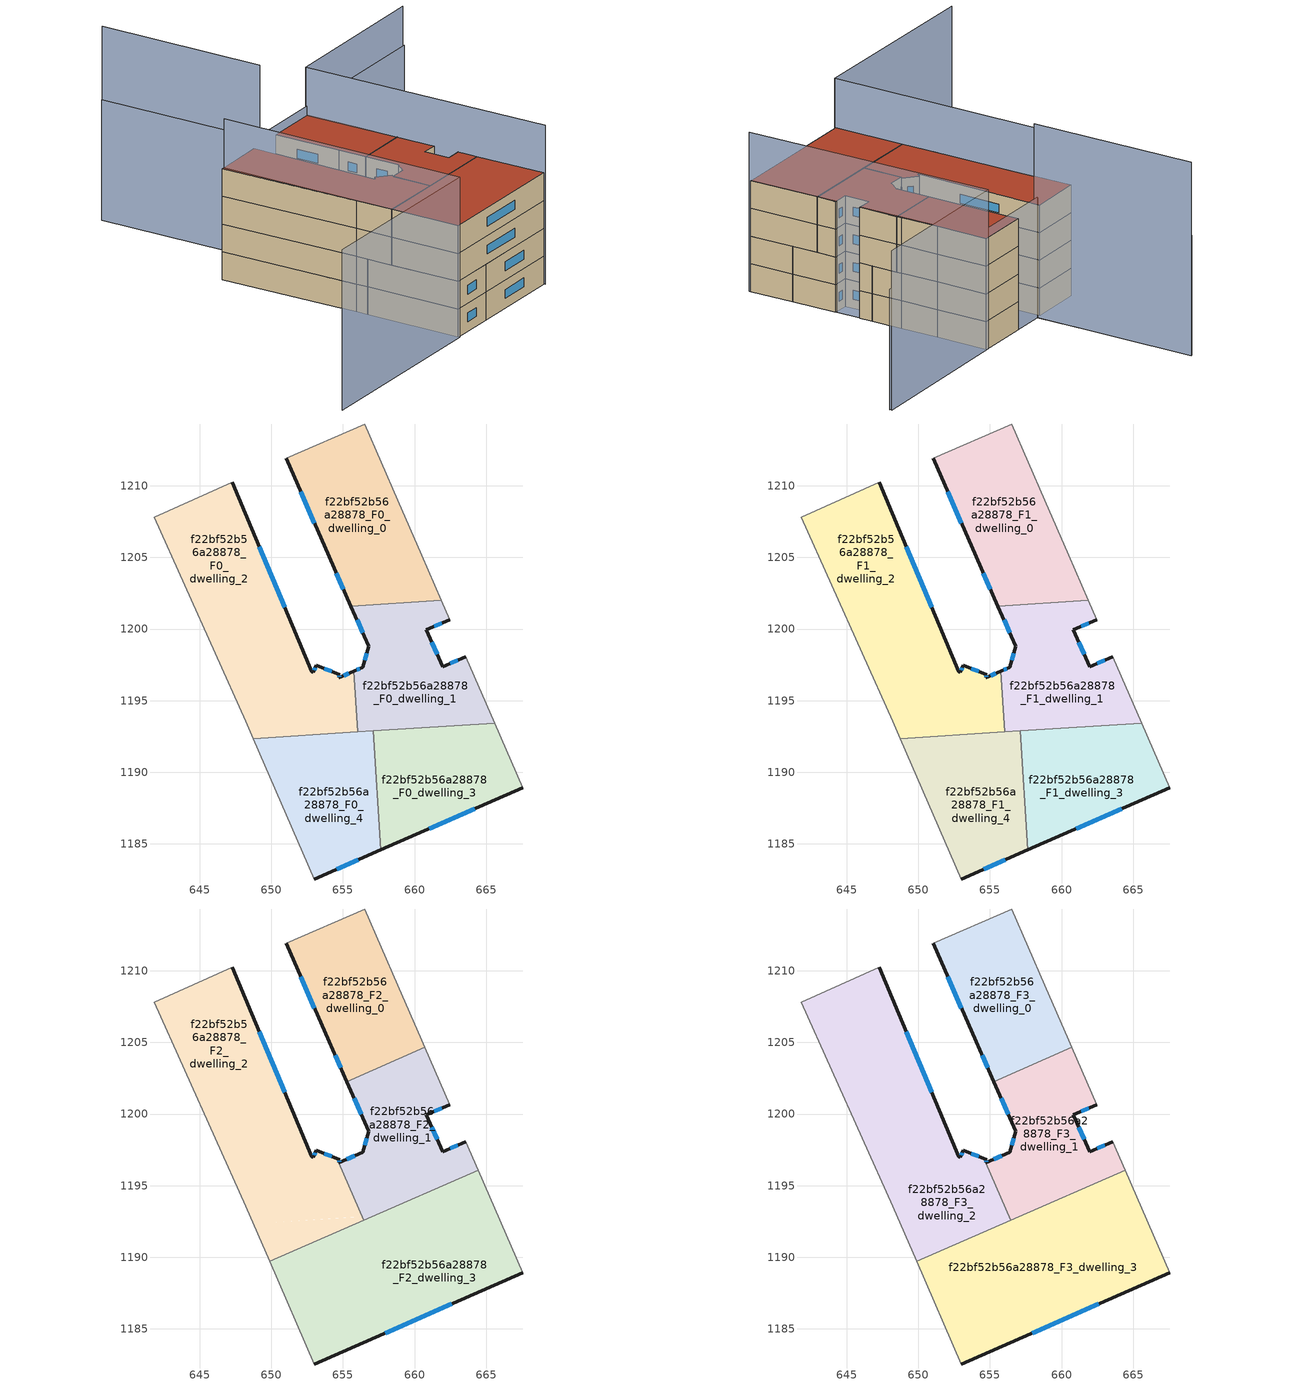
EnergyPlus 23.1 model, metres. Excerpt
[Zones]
f22bf52b56a28878_F0_dwelling_0
 floor ground (EU_floor_Construction): 656.51,1214.31 658.82,1208.98 660.49,1205.16 661.86,1202.01 655.56,1201.6 654.03,1205.05 651.04,1211.92 z0
 wall outside (EU_wall_Construction): 651.04,1211.92 654.03,1205.05 655.56,1201.6 z0:3
 wall adiabatic (EU_wall_Construction): 661.86,1202.01 660.49,1205.16 658.82,1208.98 656.51,1214.31 651.04,1211.92 z0:3
 wall to f22bf52b56a28878_F0_dwelling_1 (EU_wall_Construction): 655.56,1201.6 661.86,1202.01 z0:3
 window (EU_Window_Construction): 654.55,1203.88 655.04,1202.78 / 652.06,1209.58 653.01,1207.39 z1.02:1.98
f22bf52b56a28878_F0_dwelling_1
 floor ground (EU_floor_Construction): 662.45,1200.65 660.83,1199.94 661.95,1197.36 663.57,1198.07 665.59,1193.44 656.04,1192.82 655.77,1197.06 656.38,1197.33 656.81,1198.79 655.56,1201.6 661.86,1202.01 z0
 wall outside (EU_wall_Construction): 663.57,1198.07 661.95,1197.36 660.83,1199.94 662.45,1200.65 / 655.56,1201.6 656.81,1198.79 656.38,1197.33 655.77,1197.06 z0:3
 wall adiabatic (EU_wall_Construction): 662.45,1200.65 661.86,1202.01 / 665.59,1193.44 663.57,1198.07 z0:3
 wall to f22bf52b56a28878_F0_dwelling_2 (EU_wall_Construction): 655.77,1197.06 656.04,1192.82 z0:3
 wall to f22bf52b56a28878_F0_dwelling_3 (EU_wall_Construction): 657.12,1192.89 665.59,1193.44 z0:3
 wall to f22bf52b56a28878_F0_dwelling_4 (EU_wall_Construction): 656.04,1192.82 657.12,1192.89 z0:3
 window (EU_Window_Construction): 661.38,1200.18 661.9,1200.41 / 661.57,1198.24 661.21,1199.06 / 663.02,1197.83 662.5,1197.6 / 656.17,1197.24 655.98,1197.15 / 656.66,1198.29 656.53,1197.83 / 655.98,1200.65 656.38,1199.75 z1.02:1.98
f22bf52b56a28878_F0_dwelling_2
 floor ground (EU_floor_Construction): 647.29,1210.24 652.82,1197.02 652.94,1196.97 653.12,1197.46 654.79,1196.82 654.7,1196.58 655.77,1197.06 656.04,1192.82 648.75,1192.35 648.23,1193.55 641.82,1207.79 z0
 wall outside (EU_wall_Construction): 655.77,1197.06 654.7,1196.58 654.79,1196.82 653.12,1197.46 652.94,1196.97 652.82,1197.02 647.29,1210.24 z0:3
 wall adiabatic (EU_wall_Construction): 647.29,1210.24 641.82,1207.79 648.23,1193.55 648.75,1192.35 z0:3
 wall to f22bf52b56a28878_F0_dwelling_4 (EU_wall_Construction): 648.75,1192.35 656.04,1192.82 z0:3
 window (EU_Window_Construction): 653.06,1197.29 653,1197.14 / 654.22,1197.04 653.69,1197.24 / 654.73,1196.67 654.76,1196.74 / 655.4,1196.9 655.06,1196.75 / 650.94,1201.52 649.17,1205.74 z1.02:1.98
f22bf52b56a28878_F0_dwelling_3
 floor ground (EU_floor_Construction): 665.59,1193.44 667.56,1188.91 657.65,1184.58 657.12,1192.89 z0
 wall outside (EU_wall_Construction): 657.65,1184.58 667.56,1188.91 z0:3
 wall adiabatic (EU_wall_Construction): 667.56,1188.91 665.59,1193.44 z0:3
 wall to f22bf52b56a28878_F0_dwelling_4 (EU_wall_Construction): 657.12,1192.89 657.65,1184.58 z0:3
 window (EU_Window_Construction): 661.02,1186.05 664.19,1187.44 z1.02:1.98
f22bf52b56a28878_F0_dwelling_4
 floor ground (EU_floor_Construction): 657.12,1192.89 657.65,1184.58 652.99,1182.55 648.75,1192.35 z0
 wall outside (EU_wall_Construction): 652.99,1182.55 657.65,1184.58 z0:3
 wall adiabatic (EU_wall_Construction): 648.75,1192.35 652.99,1182.55 z0:3
 window (EU_Window_Construction): 654.58,1183.24 656.07,1183.89 z1.02:1.98
f22bf52b56a28878_F1_dwelling_0
 floor to f22bf52b56a28878_F0_dwelling_0 (EU_floor_Construction): 656.51,1214.31 658.82,1208.98 660.49,1205.16 661.86,1202.01 655.56,1201.6 654.03,1205.05 651.04,1211.92 z3
 wall outside (EU_wall_Construction): 651.04,1211.92 654.03,1205.05 655.56,1201.6 z3:6
 wall adiabatic (EU_wall_Construction): 661.86,1202.01 660.49,1205.16 658.82,1208.98 656.51,1214.31 651.04,1211.92 z3:6
 wall to f22bf52b56a28878_F1_dwelling_1 (EU_wall_Construction): 655.56,1201.6 661.86,1202.01 z3:6
 window (EU_Window_Construction): 654.55,1203.88 655.04,1202.78 / 652.06,1209.58 653.01,1207.39 z4.02:4.98
f22bf52b56a28878_F1_dwelling_1
 floor to f22bf52b56a28878_F0_dwelling_1 (EU_floor_Construction): 662.45,1200.65 660.83,1199.94 661.95,1197.36 663.57,1198.07 665.59,1193.44 656.04,1192.82 655.77,1197.06 656.38,1197.33 656.81,1198.79 655.56,1201.6 661.86,1202.01 z3
 wall outside (EU_wall_Construction): 663.57,1198.07 661.95,1197.36 660.83,1199.94 662.45,1200.65 / 655.56,1201.6 656.81,1198.79 656.38,1197.33 655.77,1197.06 z3:6
 wall adiabatic (EU_wall_Construction): 662.45,1200.65 661.86,1202.01 / 665.59,1193.44 663.57,1198.07 z3:6
 wall to f22bf52b56a28878_F1_dwelling_2 (EU_wall_Construction): 655.77,1197.06 656.04,1192.82 z3:6
 wall to f22bf52b56a28878_F1_dwelling_3 (EU_wall_Construction): 657.12,1192.89 665.59,1193.44 z3:6
 wall to f22bf52b56a28878_F1_dwelling_4 (EU_wall_Construction): 656.04,1192.82 657.12,1192.89 z3:6
 window (EU_Window_Construction): 661.38,1200.18 661.9,1200.41 / 661.57,1198.24 661.21,1199.06 / 663.02,1197.83 662.5,1197.6 / 656.17,1197.24 655.98,1197.15 / 656.66,1198.29 656.53,1197.83 / 655.98,1200.65 656.38,1199.75 z4.02:4.98
f22bf52b56a28878_F1_dwelling_2
 floor to f22bf52b56a28878_F0_dwelling_2 (EU_floor_Construction): 647.29,1210.24 652.82,1197.02 652.94,1196.97 653.12,1197.46 654.79,1196.82 654.7,1196.58 655.77,1197.06 656.04,1192.82 648.75,1192.35 648.23,1193.55 641.82,1207.79 z3
 wall outside (EU_wall_Construction): 655.77,1197.06 654.7,1196.58 654.79,1196.82 653.12,1197.46 652.94,1196.97 652.82,1197.02 647.29,1210.24 z3:6
 wall adiabatic (EU_wall_Construction): 647.29,1210.24 641.82,1207.79 648.23,1193.55 648.75,1192.35 z3:6
 wall to f22bf52b56a28878_F1_dwelling_4 (EU_wall_Construction): 648.75,1192.35 656.04,1192.82 z3:6
 window (EU_Window_Construction): 653.06,1197.29 653,1197.14 / 654.22,1197.04 653.69,1197.24 / 654.73,1196.67 654.76,1196.74 / 655.4,1196.9 655.06,1196.75 / 650.94,1201.52 649.17,1205.74 z4.02:4.98
f22bf52b56a28878_F1_dwelling_3
 floor to f22bf52b56a28878_F0_dwelling_3 (EU_floor_Construction): 665.59,1193.44 667.56,1188.91 657.65,1184.58 657.12,1192.89 z3
 wall outside (EU_wall_Construction): 657.65,1184.58 667.56,1188.91 z3:6
 wall adiabatic (EU_wall_Construction): 667.56,1188.91 665.59,1193.44 z3:6
 wall to f22bf52b56a28878_F1_dwelling_4 (EU_wall_Construction): 657.12,1192.89 657.65,1184.58 z3:6
 window (EU_Window_Construction): 661.02,1186.05 664.19,1187.44 z4.02:4.98
f22bf52b56a28878_F1_dwelling_4
 floor to f22bf52b56a28878_F0_dwelling_4 (EU_floor_Construction): 657.12,1192.89 657.65,1184.58 652.99,1182.55 648.75,1192.35 z3
 wall outside (EU_wall_Construction): 652.99,1182.55 657.65,1184.58 z3:6
 wall adiabatic (EU_wall_Construction): 648.75,1192.35 652.99,1182.55 z3:6
 window (EU_Window_Construction): 654.58,1183.24 656.07,1183.89 z4.02:4.98
f22bf52b56a28878_F2_dwelling_0
 floor to f22bf52b56a28878_F1_dwelling_0 (EU_floor_Construction): 656.51,1214.31 658.82,1208.98 660.49,1205.16 660.71,1204.64 655.27,1202.27 654.03,1205.05 651.04,1211.92 z6
 wall outside (EU_wall_Construction): 651.04,1211.92 654.03,1205.05 655.27,1202.26 z6:9
 wall adiabatic (EU_wall_Construction): 660.71,1204.64 660.49,1205.16 658.82,1208.98 656.51,1214.31 651.04,1211.92 z6:9
 wall to f22bf52b56a28878_F2_dwelling_1 (EU_wall_Construction): 655.27,1202.26 660.71,1204.64 z6:9
 window (EU_Window_Construction): 654.45,1204.1 654.85,1203.21 / 652.06,1209.58 653.01,1207.39 z7.02:7.98
f22bf52b56a28878_F2_dwelling_1
 floor to f22bf52b56a28878_F1_dwelling_1 (EU_floor_Construction): 662.45,1200.65 660.83,1199.94 661.95,1197.36 663.57,1198.07 664.44,1196.07 657.17,1192.89 656.33,1192.84 655.99,1193.62 655.77,1197.06 656.38,1197.33 656.81,1198.79 655.56,1201.6 661.86,1202.01 z6
 floor to f22bf52b56a28878_F1_dwelling_0 (EU_floor_Construction): 660.71,1204.64 661.86,1202.01 655.56,1201.6 655.27,1202.27 z6
 floor to f22bf52b56a28878_F1_dwelling_2 (EU_floor_Construction): 655.77,1197.06 655.99,1193.62 654.7,1196.58 z6
 floor to f22bf52b56a28878_F1_dwelling_4 (EU_floor_Construction): 657.12,1192.89 657.12,1192.87 656.44,1192.58 656.33,1192.84 z6
 wall outside (EU_wall_Construction): 663.57,1198.07 661.95,1197.36 660.83,1199.94 662.45,1200.65 / 655.27,1202.26 656.81,1198.79 656.38,1197.33 654.7,1196.58 z6:9
 wall adiabatic (EU_wall_Construction): 662.45,1200.65 660.71,1204.64 / 664.44,1196.07 663.57,1198.07 z6:9
 wall to f22bf52b56a28878_F2_dwelling_2 (EU_wall_Construction): 654.7,1196.58 656.44,1192.58 z6:9
 wall to f22bf52b56a28878_F2_dwelling_3 (EU_wall_Construction): 656.44,1192.58 664.44,1196.07 z6:9
 window (EU_Window_Construction): 661.38,1200.18 661.9,1200.41 / 661.57,1198.24 661.21,1199.06 / 663.02,1197.83 662.5,1197.6 / 655.81,1197.08 655.27,1196.84 / 656.66,1198.29 656.53,1197.83 / 655.79,1201.08 656.28,1199.97 z7.02:7.98
f22bf52b56a28878_F2_dwelling_2
 floor to f22bf52b56a28878_F1_dwelling_2 (EU_floor_Construction): 647.29,1210.24 652.82,1197.02 652.94,1196.97 653.12,1197.46 654.79,1196.82 654.7,1196.58 655.99,1193.62 656.04,1192.82 648.75,1192.35 648.23,1193.55 641.82,1207.79 z6
 floor to f22bf52b56a28878_F1_dwelling_1 (EU_floor_Construction): 655.99,1193.62 656.33,1192.84 656.04,1192.82 z6
 floor to f22bf52b56a28878_F1_dwelling_4 (EU_floor_Construction): 656.33,1192.84 656.44,1192.58 649.89,1189.72 648.75,1192.35 z6
 wall outside (EU_wall_Construction): 654.7,1196.58 654.79,1196.82 653.12,1197.46 652.94,1196.97 652.82,1197.02 647.29,1210.24 z6:9
 wall adiabatic (EU_wall_Construction): 647.29,1210.24 641.82,1207.79 648.23,1193.55 649.89,1189.72 z6:9
 wall to f22bf52b56a28878_F2_dwelling_3 (EU_wall_Construction): 649.89,1189.72 656.44,1192.58 z6:9
 window (EU_Window_Construction): 653.06,1197.29 653,1197.14 / 654.22,1197.04 653.69,1197.24 / 654.73,1196.67 654.76,1196.74 / 650.94,1201.52 649.17,1205.74 z7.02:7.98
f22bf52b56a28878_F2_dwelling_3
 floor to f22bf52b56a28878_F1_dwelling_3 (EU_floor_Construction): 665.59,1193.44 667.56,1188.91 657.65,1184.58 657.12,1192.87 657.17,1192.89 z6
 floor to f22bf52b56a28878_F1_dwelling_4 (EU_floor_Construction): 657.12,1192.87 657.65,1184.58 652.99,1182.55 649.89,1189.72 z6
 floor to f22bf52b56a28878_F1_dwelling_1 (EU_floor_Construction): 664.44,1196.07 665.59,1193.44 657.17,1192.89 z6
 wall outside (EU_wall_Construction): 652.99,1182.55 667.56,1188.91 z6:9
 wall adiabatic (EU_wall_Construction): 667.56,1188.91 664.44,1196.07 / 649.89,1189.72 652.99,1182.55 z6:9
 window (EU_Window_Construction): 657.95,1184.71 662.61,1186.74 z7.02:7.98
f22bf52b56a28878_F3_dwelling_0
 floor to f22bf52b56a28878_F2_dwelling_0 (EU_floor_Construction): 656.51,1214.31 658.82,1208.98 660.49,1205.16 660.71,1204.64 655.27,1202.26 654.03,1205.05 651.04,1211.92 z9
 wall outside (EU_wall_Construction): 651.04,1211.92 654.03,1205.05 655.27,1202.26 z9:12
 wall adiabatic (EU_wall_Construction): 660.71,1204.64 660.49,1205.16 658.82,1208.98 656.51,1214.31 651.04,1211.92 z9:12
 wall to f22bf52b56a28878_F3_dwelling_1 (EU_wall_Construction): 655.27,1202.26 660.71,1204.64 z9:12
 window (EU_Window_Construction): 654.45,1204.1 654.85,1203.21 / 652.06,1209.58 653.01,1207.39 z10.02:10.98
 roof outside (EU_roof_Construction): 660.71,1204.64 660.49,1205.16 658.82,1208.98 656.51,1214.31 651.04,1211.92 654.03,1205.05 655.27,1202.26 z12
f22bf52b56a28878_F3_dwelling_1
 floor to f22bf52b56a28878_F2_dwelling_1 (EU_floor_Construction): 660.71,1204.64 662.45,1200.65 660.83,1199.94 661.95,1197.36 663.57,1198.07 664.44,1196.07 656.44,1192.58 654.7,1196.58 656.38,1197.33 656.81,1198.79 655.27,1202.26 z9
 wall outside (EU_wall_Construction): 663.57,1198.07 661.95,1197.36 660.83,1199.94 662.45,1200.65 / 655.27,1202.26 656.81,1198.79 656.38,1197.33 654.7,1196.58 z9:12
 wall adiabatic (EU_wall_Construction): 662.45,1200.65 660.71,1204.64 / 664.44,1196.07 663.57,1198.07 z9:12
 wall to f22bf52b56a28878_F3_dwelling_2 (EU_wall_Construction): 654.7,1196.58 656.44,1192.58 z9:12
 wall to f22bf52b56a28878_F3_dwelling_3 (EU_wall_Construction): 656.44,1192.58 664.44,1196.07 z9:12
 window (EU_Window_Construction): 661.38,1200.18 661.9,1200.41 / 661.57,1198.24 661.21,1199.06 / 663.02,1197.83 662.5,1197.6 / 655.81,1197.08 655.27,1196.84 / 656.66,1198.29 656.53,1197.83 / 655.79,1201.08 656.28,1199.97 z10.02:10.98
 roof outside (EU_roof_Construction): 664.44,1196.07 663.57,1198.07 661.95,1197.36 660.83,1199.94 662.45,1200.65 660.71,1204.64 655.27,1202.26 656.81,1198.79 656.38,1197.33 654.7,1196.58 656.44,1192.58 z12
f22bf52b56a28878_F3_dwelling_2
 floor to f22bf52b56a28878_F2_dwelling_2 (EU_floor_Construction): 647.29,1210.24 652.82,1197.02 652.94,1196.97 653.12,1197.46 654.79,1196.82 654.7,1196.58 656.44,1192.58 649.89,1189.72 648.23,1193.55 641.82,1207.79 z9
 wall outside (EU_wall_Construction): 654.7,1196.58 654.79,1196.82 653.12,1197.46 652.94,1196.97 652.82,1197.02 647.29,1210.24 z9:12
 wall adiabatic (EU_wall_Construction): 647.29,1210.24 641.82,1207.79 648.23,1193.55 649.89,1189.72 z9:12
 wall to f22bf52b56a28878_F3_dwelling_3 (EU_wall_Construction): 649.89,1189.72 656.44,1192.58 z9:12
 window (EU_Window_Construction): 653.06,1197.29 653,1197.14 / 654.22,1197.04 653.69,1197.24 / 654.73,1196.67 654.76,1196.74 / 650.94,1201.52 649.17,1205.74 z10.02:10.98
 roof outside (EU_roof_Construction): 656.44,1192.58 654.7,1196.58 654.79,1196.82 653.12,1197.46 652.94,1196.97 652.82,1197.02 647.29,1210.24 641.82,1207.79 648.23,1193.55 649.89,1189.72 z12
f22bf52b56a28878_F3_dwelling_3
 floor to f22bf52b56a28878_F2_dwelling_3 (EU_floor_Construction): 664.44,1196.07 667.56,1188.91 652.99,1182.55 649.89,1189.72 z9
 wall outside (EU_wall_Construction): 652.99,1182.55 667.56,1188.91 z9:12
 wall adiabatic (EU_wall_Construction): 667.56,1188.91 664.44,1196.07 / 649.89,1189.72 652.99,1182.55 z9:12
 window (EU_Window_Construction): 657.95,1184.71 662.61,1186.74 z10.02:10.98
 roof outside (EU_roof_Construction): 667.56,1188.91 664.44,1196.07 649.89,1189.72 652.99,1182.55 z12
shading: 667.64,1188.73 656.28,1214.29 / 656.28,1214.29 672.97,1221.71 z0:17.2; 673.06,1221.52 647.72,1210.43 / 647.72,1210.43 640.45,1227.05 z0:13; 642.06,1207.77 653.06,1182.42 / 653.06,1182.42 633.03,1173.73 z0:17.3; 640.52,1227.08 647.86,1210.1 z0:20.9
[Building]
EU S2 Campaign: North Axis=0; Terrain=City; Solar Distribution=FullExterior
[Site:Location]
Vienna: Latitude=48; Longitude=16.5; Time Zone=1; Elevation=183
[SizingPeriod:WeatherFileDays]
AnnualSizingPeriod: Begin Month=1; Begin Day of Month=1; End Month=12; End Day of Month=31; Day of Week for Start Day=Monday; Use Weather File Daylight Saving Period=No; Use Weather File Rain and Snow Indicators=No
[MATERIAL]
EU_InternalMass_Material: Roughness=MediumRough; Thickness=0.1; Conductivity=1; Density=1800; Specific Heat=900; Thermal Absorptance=0.9; Solar Absorptance=0.7; Visible Absorptance=0.7
[MATERIAL:NOMASS] Roughness=MediumRough; Thermal Absorptance=0.9; Solar Absorptance=0.7; Visible Absorptance=0.7
Name | Thermal Resistance
EU_wall_NoMass | 0.942466
EU_roof_NoMass | 0.551687
EU_floor_NoMass | 0.66527
[WINDOWMATERIAL:SIMPLEGLAZINGSYSTEM]
EU_Window_SimpleGlazing: UFactor=2.03367; Solar Heat Gain Coefficient=0.65; Visible Transmittance=0.65
[CONSTRUCTION]
EU_wall_Construction: EU_wall_NoMass
EU_roof_Construction: EU_roof_NoMass
EU_floor_Construction: EU_floor_NoMass
EU_Window_Construction: EU_Window_SimpleGlazing
EU_InternalMass_Construction: EU_InternalMass_Material
[ZONE] Type=1; Multiplier=1; Ceiling Height=autocalculate; Floor Area=autocalculate; Part of Total Floor Area=Yes
Name | Volume
f22bf52b56a28878_F0_dwelling_0; f22bf52b56a28878_F1_dwelling_0 | 220.553
f22bf52b56a28878_F2_dwelling_0; f22bf52b56a28878_F3_dwelling_0 | 188.517
f22bf52b56a28878_F0_dwelling_1; f22bf52b56a28878_F1_dwelling_1 | 186.198
f22bf52b56a28878_F2_dwelling_1; f22bf52b56a28878_F3_dwelling_1 | 189.701
f22bf52b56a28878_F0_dwelling_2; f22bf52b56a28878_F1_dwelling_2 | 338.008
f22bf52b56a28878_F2_dwelling_2; f22bf52b56a28878_F3_dwelling_2 | 366.532
f22bf52b56a28878_F0_dwelling_3; f22bf52b56a28878_F1_dwelling_3 | 186.149
f22bf52b56a28878_F2_dwelling_3; f22bf52b56a28878_F3_dwelling_3 | 372.351
f22bf52b56a28878_F0_dwelling_4; f22bf52b56a28878_F1_dwelling_4 | 186.182
[INTERNALMASS] Construction=EU_InternalMass_Construction
Name | Zone or ZoneList | Surface Area
f22bf52b56a28878_F0_dwelling_0_EU_InternalMass | f22bf52b56a28878_F0_dwelling_0 | 73.5172
f22bf52b56a28878_F0_dwelling_1_EU_InternalMass | f22bf52b56a28878_F0_dwelling_1 | 62.0661
f22bf52b56a28878_F0_dwelling_2_EU_InternalMass | f22bf52b56a28878_F0_dwelling_2 | 112.67
f22bf52b56a28878_F0_dwelling_3_EU_InternalMass | f22bf52b56a28878_F0_dwelling_3 | 62.0498
f22bf52b56a28878_F0_dwelling_4_EU_InternalMass | f22bf52b56a28878_F0_dwelling_4 | 62.0605
f22bf52b56a28878_F1_dwelling_0_EU_InternalMass | f22bf52b56a28878_F1_dwelling_0 | 73.5172
f22bf52b56a28878_F1_dwelling_1_EU_InternalMass | f22bf52b56a28878_F1_dwelling_1 | 62.0661
f22bf52b56a28878_F1_dwelling_2_EU_InternalMass | f22bf52b56a28878_F1_dwelling_2 | 112.67
f22bf52b56a28878_F1_dwelling_3_EU_InternalMass | f22bf52b56a28878_F1_dwelling_3 | 62.0498
f22bf52b56a28878_F1_dwelling_4_EU_InternalMass | f22bf52b56a28878_F1_dwelling_4 | 62.0605
f22bf52b56a28878_F2_dwelling_0_EU_InternalMass | f22bf52b56a28878_F2_dwelling_0 | 62.8387
f22bf52b56a28878_F2_dwelling_1_EU_InternalMass | f22bf52b56a28878_F2_dwelling_1 | 63.2339
f22bf52b56a28878_F2_dwelling_2_EU_InternalMass | f22bf52b56a28878_F2_dwelling_2 | 122.177
f22bf52b56a28878_F2_dwelling_3_EU_InternalMass | f22bf52b56a28878_F2_dwelling_3 | 124.117
f22bf52b56a28878_F3_dwelling_0_EU_InternalMass | f22bf52b56a28878_F3_dwelling_0 | 62.8387
f22bf52b56a28878_F3_dwelling_1_EU_InternalMass | f22bf52b56a28878_F3_dwelling_1 | 63.2339
f22bf52b56a28878_F3_dwelling_2_EU_InternalMass | f22bf52b56a28878_F3_dwelling_2 | 122.177
f22bf52b56a28878_F3_dwelling_3_EU_InternalMass | f22bf52b56a28878_F3_dwelling_3 | 124.117
[OTHEREQUIPMENT] Fuel Type=Electricity; Design Level Calculation Method=Watts/Area; Power per Zone Floor Area=1; Fraction Latent=0; Fraction Radiant=0; Fraction Lost=0; Carbon Dioxide Generation Rate=0; EndUse Subcategory=EU_Step8_InternalGains
Name | Zone or ZoneList or Space or SpaceList | Schedule
EU_Step8_InternalGain_f22bf52b56a28878_F0_dwelling_0_f000 | f22bf52b56a28878_F0_dwelling_0 | EU_Step8_GainSchedule_f22bf52b56a28878_F0_dwelling_0_f000
EU_Step8_InternalGain_f22bf52b56a28878_F0_dwelling_1_f000 | f22bf52b56a28878_F0_dwelling_1 | EU_Step8_GainSchedule_f22bf52b56a28878_F0_dwelling_1_f000
EU_Step8_InternalGain_f22bf52b56a28878_F0_dwelling_2_f000 | f22bf52b56a28878_F0_dwelling_2 | EU_Step8_GainSchedule_f22bf52b56a28878_F0_dwelling_2_f000
EU_Step8_InternalGain_f22bf52b56a28878_F0_dwelling_3_f000 | f22bf52b56a28878_F0_dwelling_3 | EU_Step8_GainSchedule_f22bf52b56a28878_F0_dwelling_3_f000
EU_Step8_InternalGain_f22bf52b56a28878_F0_dwelling_4_f000 | f22bf52b56a28878_F0_dwelling_4 | EU_Step8_GainSchedule_f22bf52b56a28878_F0_dwelling_4_f000
EU_Step8_InternalGain_f22bf52b56a28878_F1_dwelling_0_f000 | f22bf52b56a28878_F1_dwelling_0 | EU_Step8_GainSchedule_f22bf52b56a28878_F1_dwelling_0_f000
EU_Step8_InternalGain_f22bf52b56a28878_F1_dwelling_1_f000 | f22bf52b56a28878_F1_dwelling_1 | EU_Step8_GainSchedule_f22bf52b56a28878_F1_dwelling_1_f000
EU_Step8_InternalGain_f22bf52b56a28878_F1_dwelling_2_f000 | f22bf52b56a28878_F1_dwelling_2 | EU_Step8_GainSchedule_f22bf52b56a28878_F1_dwelling_2_f000
EU_Step8_InternalGain_f22bf52b56a28878_F1_dwelling_3_f000 | f22bf52b56a28878_F1_dwelling_3 | EU_Step8_GainSchedule_f22bf52b56a28878_F1_dwelling_3_f000
EU_Step8_InternalGain_f22bf52b56a28878_F1_dwelling_4_f000 | f22bf52b56a28878_F1_dwelling_4 | EU_Step8_GainSchedule_f22bf52b56a28878_F1_dwelling_4_f000
EU_Step8_InternalGain_f22bf52b56a28878_F2_dwelling_0_f000 | f22bf52b56a28878_F2_dwelling_0 | EU_Step8_GainSchedule_f22bf52b56a28878_F2_dwelling_0_f000
EU_Step8_InternalGain_f22bf52b56a28878_F2_dwelling_1_f000 | f22bf52b56a28878_F2_dwelling_1 | EU_Step8_GainSchedule_f22bf52b56a28878_F2_dwelling_1_f000
EU_Step8_InternalGain_f22bf52b56a28878_F2_dwelling_2_f000 | f22bf52b56a28878_F2_dwelling_2 | EU_Step8_GainSchedule_f22bf52b56a28878_F2_dwelling_2_f000
EU_Step8_InternalGain_f22bf52b56a28878_F2_dwelling_3_f000 | f22bf52b56a28878_F2_dwelling_3 | EU_Step8_GainSchedule_f22bf52b56a28878_F2_dwelling_3_f000
EU_Step8_InternalGain_f22bf52b56a28878_F3_dwelling_0_f000 | f22bf52b56a28878_F3_dwelling_0 | EU_Step8_GainSchedule_f22bf52b56a28878_F3_dwelling_0_f000
EU_Step8_InternalGain_f22bf52b56a28878_F3_dwelling_1_f000 | f22bf52b56a28878_F3_dwelling_1 | EU_Step8_GainSchedule_f22bf52b56a28878_F3_dwelling_1_f000
EU_Step8_InternalGain_f22bf52b56a28878_F3_dwelling_2_f000 | f22bf52b56a28878_F3_dwelling_2 | EU_Step8_GainSchedule_f22bf52b56a28878_F3_dwelling_2_f000
EU_Step8_InternalGain_f22bf52b56a28878_F3_dwelling_3_f000 | f22bf52b56a28878_F3_dwelling_3 | EU_Step8_GainSchedule_f22bf52b56a28878_F3_dwelling_3_f000
[ZONEVENTILATION:DESIGNFLOWRATE] Schedule=EU_AlwaysOn; Design Flow Rate Calculation Method=AirChanges/Hour; Air Changes per Hour=0.530523; Ventilation Type=Natural; Fan Pressure Rise=0; Fan Total Efficiency=1; Constant Term Coefficient=1; Temperature Term Coefficient=0; Velocity Term Coefficient=0; Velocity Squared Term Coefficient=0; Minimum Indoor Temperature=-100; Maximum Indoor Temperature=100; Delta Temperature=-100; Minimum Outdoor Temperature=-100; Maximum Outdoor Temperature=100; Maximum Wind Speed=40
Name | Zone or ZoneList or Space or SpaceList
EU_ConstantAir_f22bf52b56a28878_F0_dwelling_0 | f22bf52b56a28878_F0_dwelling_0
EU_ConstantAir_f22bf52b56a28878_F0_dwelling_1 | f22bf52b56a28878_F0_dwelling_1
EU_ConstantAir_f22bf52b56a28878_F0_dwelling_2 | f22bf52b56a28878_F0_dwelling_2
EU_ConstantAir_f22bf52b56a28878_F0_dwelling_3 | f22bf52b56a28878_F0_dwelling_3
EU_ConstantAir_f22bf52b56a28878_F0_dwelling_4 | f22bf52b56a28878_F0_dwelling_4
EU_ConstantAir_f22bf52b56a28878_F1_dwelling_0 | f22bf52b56a28878_F1_dwelling_0
EU_ConstantAir_f22bf52b56a28878_F1_dwelling_1 | f22bf52b56a28878_F1_dwelling_1
EU_ConstantAir_f22bf52b56a28878_F1_dwelling_2 | f22bf52b56a28878_F1_dwelling_2
EU_ConstantAir_f22bf52b56a28878_F1_dwelling_3 | f22bf52b56a28878_F1_dwelling_3
EU_ConstantAir_f22bf52b56a28878_F1_dwelling_4 | f22bf52b56a28878_F1_dwelling_4
EU_ConstantAir_f22bf52b56a28878_F2_dwelling_0 | f22bf52b56a28878_F2_dwelling_0
EU_ConstantAir_f22bf52b56a28878_F2_dwelling_1 | f22bf52b56a28878_F2_dwelling_1
EU_ConstantAir_f22bf52b56a28878_F2_dwelling_2 | f22bf52b56a28878_F2_dwelling_2
EU_ConstantAir_f22bf52b56a28878_F2_dwelling_3 | f22bf52b56a28878_F2_dwelling_3
EU_ConstantAir_f22bf52b56a28878_F3_dwelling_0 | f22bf52b56a28878_F3_dwelling_0
EU_ConstantAir_f22bf52b56a28878_F3_dwelling_1 | f22bf52b56a28878_F3_dwelling_1
EU_ConstantAir_f22bf52b56a28878_F3_dwelling_2 | f22bf52b56a28878_F3_dwelling_2
EU_ConstantAir_f22bf52b56a28878_F3_dwelling_3 | f22bf52b56a28878_F3_dwelling_3
[HVACTEMPLATE:THERMOSTAT] Constant Heating Setpoint=20; Constant Cooling Setpoint=50
EU_HeatOnly_f22bf52b56a28878_F0_dwelling_0; EU_HeatOnly_f22bf52b56a28878_F0_dwelling_1; EU_HeatOnly_f22bf52b56a28878_F0_dwelling_2; EU_HeatOnly_f22bf52b56a28878_F0_dwelling_3; EU_HeatOnly_f22bf52b56a28878_F0_dwelling_4; EU_HeatOnly_f22bf52b56a28878_F1_dwelling_0; EU_HeatOnly_f22bf52b56a28878_F1_dwelling_1; EU_HeatOnly_f22bf52b56a28878_F1_dwelling_2; EU_HeatOnly_f22bf52b56a28878_F1_dwelling_3; EU_HeatOnly_f22bf52b56a28878_F1_dwelling_4; EU_HeatOnly_f22bf52b56a28878_F2_dwelling_0; EU_HeatOnly_f22bf52b56a28878_F2_dwelling_1; EU_HeatOnly_f22bf52b56a28878_F2_dwelling_2; EU_HeatOnly_f22bf52b56a28878_F2_dwelling_3; EU_HeatOnly_f22bf52b56a28878_F3_dwelling_0; EU_HeatOnly_f22bf52b56a28878_F3_dwelling_1; EU_HeatOnly_f22bf52b56a28878_F3_dwelling_2; EU_HeatOnly_f22bf52b56a28878_F3_dwelling_3
[HVACTEMPLATE:ZONE:IDEALLOADSAIRSYSTEM] System Availability Schedule=EU_AlwaysOn; Maximum Heating Supply Air Temperature=50; Minimum Cooling Supply Air Temperature=13; Maximum Heating Supply Air Humidity Ratio=0.0156; Minimum Cooling Supply Air Humidity Ratio=0.0077; Heating Limit=NoLimit; Cooling Limit=NoLimit; Heating Availability Schedule=EU_AlwaysOn; Cooling Availability Schedule=EU_CoolingOff; Dehumidification Control Type=ConstantSensibleHeatRatio; Cooling Sensible Heat Ratio=0.7; Dehumidification Setpoint=60; Humidification Control Type=None; Humidification Setpoint=30; Outdoor Air Method=None; Outdoor Air Flow Rate per Person=0.00944; Outdoor Air Flow Rate per Zone Floor Area=0; Outdoor Air Flow Rate per Zone=0; Demand Controlled Ventilation Type=None; Outdoor Air Economizer Type=NoEconomizer; Heat Recovery Type=None; Sensible Heat Recovery Effectiveness=0.7; Latent Heat Recovery Effectiveness=0.65
Name | Template Thermostat
f22bf52b56a28878_F0_dwelling_0 | EU_HeatOnly_f22bf52b56a28878_F0_dwelling_0
f22bf52b56a28878_F0_dwelling_1 | EU_HeatOnly_f22bf52b56a28878_F0_dwelling_1
f22bf52b56a28878_F0_dwelling_2 | EU_HeatOnly_f22bf52b56a28878_F0_dwelling_2
f22bf52b56a28878_F0_dwelling_3 | EU_HeatOnly_f22bf52b56a28878_F0_dwelling_3
f22bf52b56a28878_F0_dwelling_4 | EU_HeatOnly_f22bf52b56a28878_F0_dwelling_4
f22bf52b56a28878_F1_dwelling_0 | EU_HeatOnly_f22bf52b56a28878_F1_dwelling_0
f22bf52b56a28878_F1_dwelling_1 | EU_HeatOnly_f22bf52b56a28878_F1_dwelling_1
f22bf52b56a28878_F1_dwelling_2 | EU_HeatOnly_f22bf52b56a28878_F1_dwelling_2
f22bf52b56a28878_F1_dwelling_3 | EU_HeatOnly_f22bf52b56a28878_F1_dwelling_3
f22bf52b56a28878_F1_dwelling_4 | EU_HeatOnly_f22bf52b56a28878_F1_dwelling_4
f22bf52b56a28878_F2_dwelling_0 | EU_HeatOnly_f22bf52b56a28878_F2_dwelling_0
f22bf52b56a28878_F2_dwelling_1 | EU_HeatOnly_f22bf52b56a28878_F2_dwelling_1
f22bf52b56a28878_F2_dwelling_2 | EU_HeatOnly_f22bf52b56a28878_F2_dwelling_2
f22bf52b56a28878_F2_dwelling_3 | EU_HeatOnly_f22bf52b56a28878_F2_dwelling_3
f22bf52b56a28878_F3_dwelling_0 | EU_HeatOnly_f22bf52b56a28878_F3_dwelling_0
f22bf52b56a28878_F3_dwelling_1 | EU_HeatOnly_f22bf52b56a28878_F3_dwelling_1
f22bf52b56a28878_F3_dwelling_2 | EU_HeatOnly_f22bf52b56a28878_F3_dwelling_2
f22bf52b56a28878_F3_dwelling_3 | EU_HeatOnly_f22bf52b56a28878_F3_dwelling_3
[SIZING:ZONE] Zone Cooling Design Supply Air Temperature Input Method=SupplyAirTemperature; Zone Cooling Design Supply Air Temperature=13; Zone Heating Design Supply Air Temperature Input Method=SupplyAirTemperature; Zone Heating Design Supply Air Temperature=50; Zone Cooling Design Supply Air Humidity Ratio=0.008; Zone Heating Design Supply Air Humidity Ratio=0.008; Cooling Design Air Flow Method=DesignDay; Cooling Design Air Flow Rate=0; Cooling Minimum Air Flow per Zone Floor Area=0.000762; Cooling Minimum Air Flow=0; Cooling Minimum Air Flow Fraction=0.2; Heating Design Air Flow Method=DesignDay; Heating Design Air Flow Rate=0; Heating Maximum Air Flow per Zone Floor Area=0.002032; Heating Maximum Air Flow=0.141576; Heating Maximum Air Flow Fraction=0.3; Account for Dedicated Outdoor Air System=No; Dedicated Outdoor Air System Control Strategy=NeutralSupplyAir; Dedicated Outdoor Air Low Setpoint Temperature for Design=autosize; Dedicated Outdoor Air High Setpoint Temperature for Design=autosize; Zone Load Sizing Method=Sensible Load Only No Latent Load; Zone Latent Cooling Design Supply Air Humidity Ratio Input Method=HumidityRatioDifference; Zone Cooling Design Supply Air Humidity Ratio Difference=0.005; Zone Latent Heating Design Supply Air Humidity Ratio Input Method=HumidityRatioDifference; Zone Humidification Design Supply Air Humidity Ratio Difference=0.005
f22bf52b56a28878_F0_dwelling_0; f22bf52b56a28878_F0_dwelling_1; f22bf52b56a28878_F0_dwelling_2; f22bf52b56a28878_F0_dwelling_3; f22bf52b56a28878_F0_dwelling_4; f22bf52b56a28878_F1_dwelling_0; f22bf52b56a28878_F1_dwelling_1; f22bf52b56a28878_F1_dwelling_2; f22bf52b56a28878_F1_dwelling_3; f22bf52b56a28878_F1_dwelling_4; f22bf52b56a28878_F2_dwelling_0; f22bf52b56a28878_F2_dwelling_1; f22bf52b56a28878_F2_dwelling_2; f22bf52b56a28878_F2_dwelling_3; f22bf52b56a28878_F3_dwelling_0; f22bf52b56a28878_F3_dwelling_1; f22bf52b56a28878_F3_dwelling_2; f22bf52b56a28878_F3_dwelling_3
[SCHEDULE:CONSTANT]
Name | Hourly Value
EU_AlwaysOn | 1
EU_CoolingOff | 0
[SCHEDULE:FILE] Column Number=1; Rows to Skip at Top=0; Number of Hours of Data=8760; Column Separator=Comma; Interpolate to Timestep=No; Minutes per Item=60; Adjust Schedule for Daylight Savings=Yes
Name | File
EU_Step8_GainSchedule_f22bf52b56a28878_F0_dwelling_0_f000 | ../../schedules/f22bf52b56a28878/f22bf52b56a28878_F0_dwelling_0_f000_gain.csv
EU_Step8_GainSchedule_f22bf52b56a28878_F0_dwelling_1_f000 | ../../schedules/f22bf52b56a28878/f22bf52b56a28878_F0_dwelling_1_f000_gain.csv
EU_Step8_GainSchedule_f22bf52b56a28878_F0_dwelling_2_f000 | ../../schedules/f22bf52b56a28878/f22bf52b56a28878_F0_dwelling_2_f000_gain.csv
EU_Step8_GainSchedule_f22bf52b56a28878_F0_dwelling_3_f000 | ../../schedules/f22bf52b56a28878/f22bf52b56a28878_F0_dwelling_3_f000_gain.csv
EU_Step8_GainSchedule_f22bf52b56a28878_F0_dwelling_4_f000 | ../../schedules/f22bf52b56a28878/f22bf52b56a28878_F0_dwelling_4_f000_gain.csv
EU_Step8_GainSchedule_f22bf52b56a28878_F1_dwelling_0_f000 | ../../schedules/f22bf52b56a28878/f22bf52b56a28878_F1_dwelling_0_f000_gain.csv
EU_Step8_GainSchedule_f22bf52b56a28878_F1_dwelling_1_f000 | ../../schedules/f22bf52b56a28878/f22bf52b56a28878_F1_dwelling_1_f000_gain.csv
EU_Step8_GainSchedule_f22bf52b56a28878_F1_dwelling_2_f000 | ../../schedules/f22bf52b56a28878/f22bf52b56a28878_F1_dwelling_2_f000_gain.csv
EU_Step8_GainSchedule_f22bf52b56a28878_F1_dwelling_3_f000 | ../../schedules/f22bf52b56a28878/f22bf52b56a28878_F1_dwelling_3_f000_gain.csv
EU_Step8_GainSchedule_f22bf52b56a28878_F1_dwelling_4_f000 | ../../schedules/f22bf52b56a28878/f22bf52b56a28878_F1_dwelling_4_f000_gain.csv
EU_Step8_GainSchedule_f22bf52b56a28878_F2_dwelling_0_f000 | ../../schedules/f22bf52b56a28878/f22bf52b56a28878_F2_dwelling_0_f000_gain.csv
EU_Step8_GainSchedule_f22bf52b56a28878_F2_dwelling_1_f000 | ../../schedules/f22bf52b56a28878/f22bf52b56a28878_F2_dwelling_1_f000_gain.csv
EU_Step8_GainSchedule_f22bf52b56a28878_F2_dwelling_2_f000 | ../../schedules/f22bf52b56a28878/f22bf52b56a28878_F2_dwelling_2_f000_gain.csv
EU_Step8_GainSchedule_f22bf52b56a28878_F2_dwelling_3_f000 | ../../schedules/f22bf52b56a28878/f22bf52b56a28878_F2_dwelling_3_f000_gain.csv
EU_Step8_GainSchedule_f22bf52b56a28878_F3_dwelling_0_f000 | ../../schedules/f22bf52b56a28878/f22bf52b56a28878_F3_dwelling_0_f000_gain.csv
EU_Step8_GainSchedule_f22bf52b56a28878_F3_dwelling_1_f000 | ../../schedules/f22bf52b56a28878/f22bf52b56a28878_F3_dwelling_1_f000_gain.csv
EU_Step8_GainSchedule_f22bf52b56a28878_F3_dwelling_2_f000 | ../../schedules/f22bf52b56a28878/f22bf52b56a28878_F3_dwelling_2_f000_gain.csv
EU_Step8_GainSchedule_f22bf52b56a28878_F3_dwelling_3_f000 | ../../schedules/f22bf52b56a28878/f22bf52b56a28878_F3_dwelling_3_f000_gain.csv
